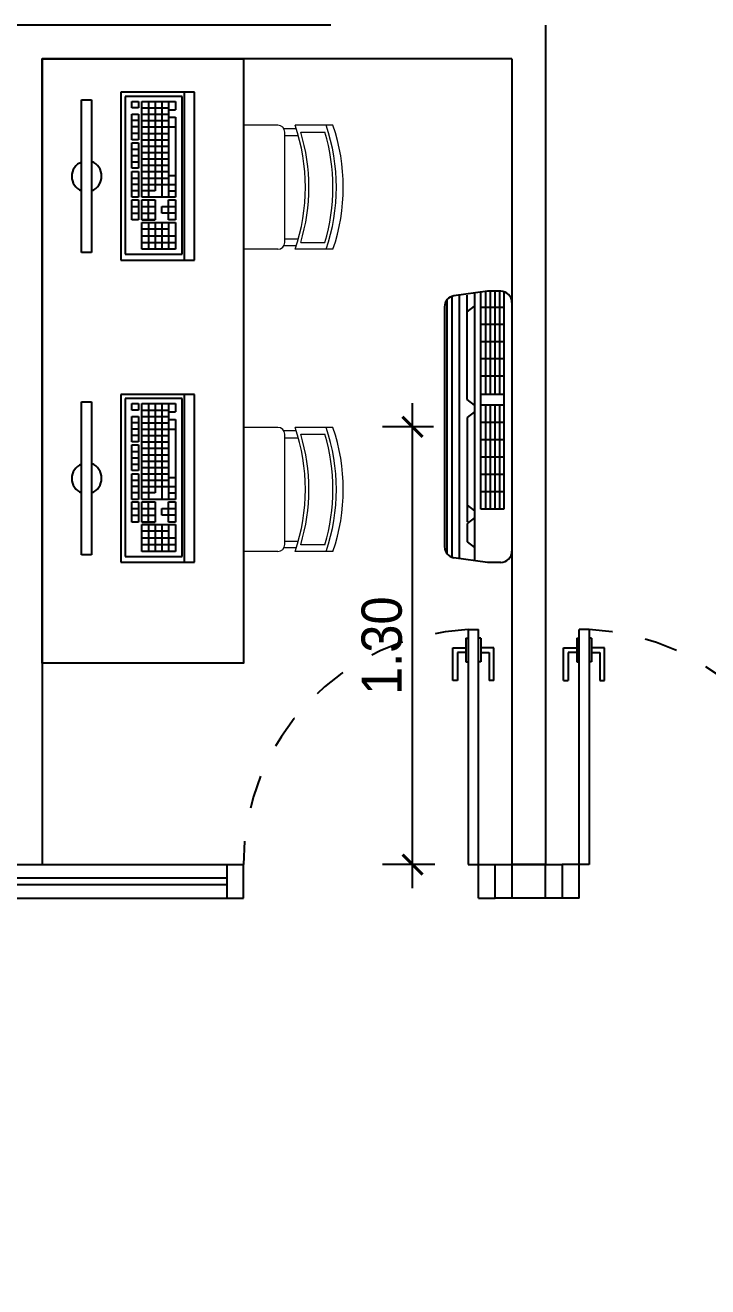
# Model space of a CAD drawing. Header units: millimetres. Extents: x 7034 to 7235, y -465 to -380.
# Drawn here: x 7181.889 to 7183.923, y -430.356 to -426.599 of the extents above; entities that cross this region are included whole.
import ezdxf

# ---------------------------------------------------------------- set-up
doc = ezdxf.new("R2010")
doc.units = ezdxf.units.MM
doc.header["$LTSCALE"] = 0.005
doc.linetypes.add('CONTINUO', pattern=[0])
doc.linetypes.add('DASHED', pattern=[19.05, 12.7, -6.35])
doc.layers.get('0').update_dxf_attribs({"linetype": 'CONTINUO'})
doc.layers.get('DEFPOINTS').update_dxf_attribs({"linetype": 'CONTINUO', "lineweight": 15})
for name, color, linetype in [('- COTAS', 12, 'Continuous'), ('ARQ-PEITORIAL', 4, 'Continuous'), ('ARQ_ESQUADRIA', 5, 'Continuous'), ('ARQ_JANELAALTA', 150, 'DASHED'), ('JANELA', 10, 'Continuous'), ('NN_PISO', 8, 'Continuous')]:
    doc.layers.add(name, color=color, linetype=linetype)
doc.layers.add('0-LAYOUT', color=250, linetype='Continuous', lineweight=25)
doc.layers.add('AR CONDICIONADO', color=1, linetype='Continuous', lineweight=25)
doc.styles.add('ARQ', font='arial.ttf', dxfattribs={"width": 0.9})
doc.dimstyles.new('1-50', dxfattribs={"dimtxt": 0.12, "dimasz": 0.06, "dimexe": 0.09, "dimexo": 0.1, "dimgap": 0.03, "dimtad": 1, "dimzin": 0, "dimdsep": 46, "dimtxsty": 'ARQ', "dimblk": 'ARCHTICK', "dimcen": 0, "dimdle": 0.07, "dimclrd": 1, "dimclre": 1, "dimclrt": 7, "dimadec": 0, "dimazin": 0, "dimtm": 1e-09, "dimtfac": 1, "dimtofl": 0, "dimtmove": 2, "dimatfit": 3, "dimldrblk": 'ARCHTICK', "dimfxl": 1, "dimtolj": 1, "dimtzin": 0, "dimlwd": -1, "dimlwe": -1, "dimarcsym": 0})

# ---------------------------------------------------------------- blocks, each defined once
blk = doc.blocks.new('vafres')
at = {"lineweight": 13, "ltscale": 0.2}
for p, q in [((2157.847, 914.6481), (2157.847, 914.5352)), ((2157.8675, 914.5521), (2157.8675, 914.6239)), ((2158.1958, 914.5521), (2158.1958, 914.6239)), ((2158.2163, 914.6481), (2158.2163, 914.5352)), ((2157.8778, 914.5044), (2157.8778, 914.5455)), ((2158.1856, 914.5044), (2158.1856, 914.5448)), ((2157.8573, 914.5386), (2157.8573, 914.5017)), ((2158.1958, 914.5044), (2157.8675, 914.5044)), ((2158.2061, 914.5386), (2158.2061, 914.5017)), ((2157.847, 914.4839), (2157.847, 914.3813)), ((2158.2163, 914.4839), (2158.2163, 914.3813))]:
    blk.add_line(p, q, dxfattribs=at)
for centre, radius, start, end in [((2158.0317, 914.1094), 0.5694, 71.0753, 108.9246), ((2158.0317, 914.0889), 0.5694, 71.0753, 108.9246), ((2158.0317, 914.0787), 0.5694, 73.2016, 106.7984), ((2158.0317, 914.0787), 0.5694, 73.2016, 106.7984), ((2158.0317, 913.9966), 0.5694, 71.0753, 108.9246), ((2158.0317, 914.0069), 0.5694, 73.2016, 106.7984), ((2157.8675, 914.4839), 0.0205, 90, 180), ((2158.1958, 914.4839), 0.0205, 360, 90)]:
    blk.add_arc(centre, radius, start, end, dxfattribs=at)
blk = doc.blocks.new('_ArchTick')
at = {"color": 0, "linetype": 'ByBlock', "const_width": 0.15}
blk.add_lwpolyline([(-0.5, -0.5), (0.5, 0.5)], dxfattribs=at)
blk = doc.blocks.new('*D104')
at = {"layer": '- COTAS', "color": 1, "transparency": 16777216}
for p, q in [((7183.0432, -429.1686), (7183.0432, -427.7247)), ((7183.1054, -427.7947), (7182.9532, -427.7947)), ((7183.1092, -429.0986), (7182.9532, -429.0986))]:
    blk.add_line(p, q, dxfattribs=at)
at = {"layer": 'DEFPOINTS', "color": 0, "transparency": 16777216}
for p in [(7183.0432, -427.7947), (7183.2054, -427.7947), (7183.2092, -429.0986)]:
    blk.add_point(p, dxfattribs=at)
at = {"layer": '- COTAS', "color": 1, "transparency": 16777216, "xscale": 0.06, "yscale": 0.06, "zscale": 0.06}
for p, rotation in [((7183.0432, -427.7947), 90), ((7183.0432, -429.0986), 270)]:
    blk.add_blockref('_ArchTick', p, dxfattribs=dict(at, rotation=rotation))
at = {"layer": '- COTAS', "color": 7, "transparency": 16777216, "insert": (7182.9519, -428.4466), "char_height": 0.12, "attachment_point": 5, "rotation": 90, "style": 'ARQ'}
blk.add_mtext('\\A1;1.30', dxfattribs=at)
blk = doc.blocks.new('A$C686A6CA0')
at = {"layer": 'ARQ-PEITORIAL'}
for p, q in [((-0.1, 2.53), (-0.1, 2.48)), ((0, 2.53), (0, 2.48)), ((-0.1, 2.48), (0, 2.48))]:
    blk.add_line(p, q, dxfattribs=at)
at = {"layer": 'ARQ_ESQUADRIA'}
for p, q in [((-1.55, 3.33), (-1.52, 3.33)), ((-1.55, 3.33), (-1.55, 2.63)), ((-1.52, 2.63), (-1.52, 3.33)), ((-1.19, 3.33), (-1.22, 3.33)), ((-1.22, 2.63), (-1.22, 3.33)), ((-1.19, 3.33), (-1.19, 2.63)), ((-1.596, 3.2761), (-1.557, 3.2761)), ((-1.596, 3.1781), (-1.596, 3.2761)), ((-1.557, 3.3041), (-1.55, 3.3041)), ((-1.557, 3.3041), (-1.557, 3.2341)), ((-1.513, 3.3041), (-1.52, 3.3041)), ((-1.513, 3.3041), (-1.513, 3.2341)), ((-1.474, 3.2761), (-1.513, 3.2761)), ((-1.474, 3.1781), (-1.474, 3.2761)), ((-1.266, 3.2761), (-1.227, 3.2761)), ((-1.266, 3.1781), (-1.266, 3.2761)), ((-1.227, 3.3041), (-1.227, 3.2341)), ((-1.227, 3.3041), (-1.22, 3.3041)), ((-1.183, 3.3041), (-1.19, 3.3041)), ((-1.183, 3.3041), (-1.183, 3.2341)), ((-1.144, 3.2761), (-1.183, 3.2761)), ((-1.144, 3.1781), (-1.144, 3.2761)), ((-1.582, 3.2621), (-1.582, 3.1921)), ((-1.557, 3.2621), (-1.582, 3.2621)), ((-1.557, 3.2341), (-1.55, 3.2341)), ((-1.513, 3.2341), (-1.52, 3.2341)), ((-1.513, 3.2621), (-1.488, 3.2621)), ((-1.488, 3.2621), (-1.488, 3.1921)), ((-1.227, 3.2621), (-1.252, 3.2621)), ((-1.252, 3.2621), (-1.252, 3.1921)), ((-1.227, 3.2341), (-1.22, 3.2341)), ((-1.183, 3.2341), (-1.19, 3.2341)), ((-1.183, 3.2621), (-1.158, 3.2621)), ((-1.158, 3.2621), (-1.158, 3.1921)), ((-1.582, 3.1781), (-1.596, 3.1781)), ((-1.582, 3.1921), (-1.582, 3.1781)), ((-1.582, 3.1921), (-1.582, 3.1921)), ((-1.488, 3.1921), (-1.488, 3.1921)), ((-1.488, 3.1921), (-1.488, 3.1781)), ((-1.474, 3.1781), (-1.488, 3.1781)), ((-1.266, 3.1781), (-1.252, 3.1781)), ((-1.252, 3.1921), (-1.252, 3.1921)), ((-1.252, 3.1921), (-1.252, 3.1781)), ((-1.158, 3.1921), (-1.158, 3.1781)), ((-1.158, 3.1921), (-1.158, 3.1921)), ((-1.158, 3.1781), (-1.144, 3.1781)), ((-2.27, 2.63), (-2.22, 2.63)), ((-2.27, 2.63), (-2.22, 2.63)), ((-2.22, 2.53), (-2.22, 2.63)), ((-2.22, 2.53), (-2.22, 2.63)), ((-1.55, 2.63), (-1.52, 2.63)), ((-1.52, 2.53), (-1.52, 2.63)), ((-1.52, 2.63), (-1.47, 2.63)), ((-1.22, 2.63), (-1.27, 2.63)), ((-1.22, 2.53), (-1.22, 2.63)), ((-1.19, 2.63), (-1.22, 2.63)), ((-0.52, 2.53), (-0.52, 2.63)), ((-0.47, 2.63), (-0.52, 2.63)), ((-0.47, 2.59), (-0.1, 2.59)), ((-0.47, 2.57), (-0.1, 2.57)), ((-2.27, 2.53), (-2.22, 2.53)), ((-2.27, 2.53), (-2.22, 2.53)), ((-1.52, 2.53), (-1.47, 2.53)), ((-1.22, 2.53), (-1.27, 2.53)), ((-0.47, 2.53), (-0.52, 2.53)), ((-0.06, 2.53), (-0.06, 2.48)), ((-0.04, 2.53), (-0.04, 2.48)), ((-0.1, 2.43), (-0.1, 2.48)), ((-0.1, 2.43), (-0.1, 2.48)), ((0, 2.43), (0, 2.48)), ((0, 2.43), (0, 2.48)), ((0.5481, 2.476), (0.6461, 2.476)), ((0.5481, 2.476), (0.5481, 2.462)), ((0.5621, 2.462), (0.5481, 2.462)), ((0.6321, 2.462), (0.5621, 2.462)), ((0.5621, 2.462), (0.5621, 2.462)), ((0.6321, 2.437), (0.6321, 2.462)), ((0.6461, 2.476), (0.6461, 2.437)), ((-0.1, 2.43), (0, 2.43)), ((-0.1, 2.43), (0, 2.43)), ((0, 2.43), (0.7, 2.43)), ((0, 2.4), (0, 2.43)), ((0.6741, 2.437), (0.6041, 2.437)), ((0.6041, 2.437), (0.6041, 2.43)), ((0.6741, 2.437), (0.6741, 2.43)), ((0.7, 2.4), (0.7, 2.43)), ((0.7, 2.4), (0, 2.4)), ((0.5481, 2.368), (0.5481, 2.354)), ((0.5621, 2.368), (0.5481, 2.368)), ((0.5621, 2.368), (0.5621, 2.368)), ((0.6321, 2.368), (0.5621, 2.368)), ((0.6041, 2.393), (0.6041, 2.4)), ((0.6741, 2.393), (0.6041, 2.393)), ((0.6321, 2.393), (0.6321, 2.368)), ((0.6461, 2.354), (0.6461, 2.393)), ((0.6741, 2.393), (0.6741, 2.4)), ((0.5481, 2.354), (0.6461, 2.354)), ((-0.1, 1.73), (0, 1.73)), ((-0.1, 1.68), (-0.1, 1.73)), ((0, 1.68), (0, 1.73)), ((0, 1.68), (-0.1, 1.68)), ((-0.06, 1.68), (-0.06, 0.1)), ((-0.04, 1.68), (-0.04, 0.1))]:
    blk.add_line(p, q, dxfattribs=at)
at = {"layer": 'ARQ_JANELAALTA'}
for centre, start, end in [((-1.5193, 2.63), 92.5089, 180), ((-1.2207, 2.63), 0, 87.4911), ((0, 2.4307), 270, 357.4911)]:
    blk.add_arc(centre, 0.7007, start, end, dxfattribs=at)
at = {"layer": 'JANELA'}
for p, q in [((-1.32, 2.63), (-1.42, 2.63)), ((-0.47, 2.63), (-0.47, 2.53)), ((-0.1, 2.63), (-0.47, 2.63)), ((-1.32, 2.53), (-1.42, 2.53)), ((-0.1, 2.53), (-0.47, 2.53)), ((-0.1, 2.53), (-0.1, 2.48)), ((0, 2.48), (0, 2.53)), ((-0.1, 2.48), (0, 2.48)), ((-0.1, 1.68), (-0.1, 0.1)), ((0, 1.68), (0, 0.1))]:
    blk.add_line(p, q, dxfattribs=at)
for points in [[(-1.47, 2.63), (-1.42, 2.63), (-1.42, 2.53), (-1.47, 2.53)], [(-1.32, 2.63), (-1.27, 2.63), (-1.27, 2.53), (-1.32, 2.53)], [(0, 2.53), (-0.1, 2.53), (-0.1, 2.63), (0, 2.63)]]:
    blk.add_lwpolyline(points, close=True, dxfattribs=at)
blk = doc.blocks.new('A$C695A1161')
at = {"layer": 'NN_PISO'}
blk.add_blockref('A$C686A6CA0', (2.82, -2.53), dxfattribs=at)

msp = doc.modelspace()

# ---------------------------------------------------------------- linework, layer by layer
at = {"layer": '0-LAYOUT'}
for p, q in [((7182.1736, -426.798), (7182.1736, -427.298)), ((7182.3636, -426.798), (7182.1736, -426.798)), ((7182.3636, -427.298), (7182.3636, -426.798)), ((7182.3936, -426.798), (7182.3636, -426.798)), ((7182.3936, -427.298), (7182.3936, -426.798)), ((7182.0565, -427.2755), (7182.0565, -426.8204)), ((7182.0565, -426.8204), (7182.0865, -426.8204)), ((7182.0865, -426.8204), (7182.0865, -427.2755)), ((7182.1863, -426.8107), (7182.1863, -427.2807)), ((7182.3563, -426.8107), (7182.1863, -426.8107)), ((7182.2063, -426.8447), (7182.2063, -426.8257)), ((7182.2063, -426.8257), (7182.2263, -426.8257)), ((7182.2263, -426.8257), (7182.2263, -426.8447)), ((7182.2363, -427.1107), (7182.2363, -426.8257)), ((7182.2363, -426.8257), (7182.3363, -426.8257)), ((7182.2563, -426.8257), (7182.2563, -427.1107)), ((7182.2763, -426.8257), (7182.2763, -427.0917)), ((7182.2963, -426.8257), (7182.2963, -427.1107)), ((7182.3163, -426.8257), (7182.3163, -427.1107)), ((7182.3363, -426.8257), (7182.3363, -426.8503)), ((7182.3563, -427.2807), (7182.3563, -426.8107)), ((7182.2263, -426.8447), (7182.2063, -426.8447)), ((7182.2063, -426.9397), (7182.2063, -426.8637)), ((7182.2063, -426.8637), (7182.2263, -426.8637)), ((7182.2263, -426.8637), (7182.2263, -426.9397)), ((7182.2363, -426.8447), (7182.3163, -426.8447)), ((7182.2363, -426.8637), (7182.3163, -426.8637)), ((7182.3163, -426.8503), (7182.3363, -426.8503)), ((7182.3163, -426.8727), (7182.3363, -426.8727)), ((7182.3363, -426.8727), (7182.3363, -427.1107)), ((7182.2263, -426.8827), (7182.2063, -426.8827)), ((7182.2263, -426.9017), (7182.2063, -426.9017)), ((7182.2363, -426.8827), (7182.3163, -426.8827)), ((7182.2363, -426.9017), (7182.3363, -426.9017)), ((7182.2263, -426.9207), (7182.2063, -426.9207)), ((7182.2263, -426.9397), (7182.2063, -426.9397)), ((7182.2363, -426.9207), (7182.3163, -426.9207)), ((7182.2363, -426.9397), (7182.3163, -426.9397)), ((7182.2063, -427.0248), (7182.2063, -426.9488)), ((7182.2063, -426.9488), (7182.2263, -426.9488)), ((7182.2063, -426.9678), (7182.2263, -426.9678)), ((7182.2263, -426.9488), (7182.2263, -427.0248)), ((7182.2363, -426.9587), (7182.3163, -426.9587)), ((7182.2363, -426.9777), (7182.3163, -426.9777)), ((7182.2063, -426.9868), (7182.2263, -426.9868)), ((7182.2063, -427.0058), (7182.2263, -427.0058)), ((7182.2363, -426.9967), (7182.3163, -426.9967)), ((7182.2363, -427.0157), (7182.3163, -427.0157)), ((7182.2263, -427.0248), (7182.2063, -427.0248)), ((7182.2063, -427.1107), (7182.2063, -427.0347)), ((7182.2063, -427.0347), (7182.2263, -427.0347)), ((7182.2063, -427.0537), (7182.2263, -427.0537)), ((7182.2263, -427.0347), (7182.2263, -427.1107)), ((7182.2363, -427.0347), (7182.3163, -427.0347)), ((7182.2363, -427.0537), (7182.3163, -427.0537)), ((7182.3163, -427.0457), (7182.3363, -427.0457)), ((7182.2263, -427.0727), (7182.2063, -427.0727)), ((7182.2263, -427.0917), (7182.2063, -427.0917)), ((7182.2363, -427.0727), (7182.3363, -427.0727)), ((7182.2763, -427.0917), (7182.2363, -427.0917)), ((7182.3163, -427.0917), (7182.3363, -427.0917)), ((7182.2263, -427.1107), (7182.2063, -427.1107)), ((7182.2063, -427.1782), (7182.2063, -427.1182)), ((7182.2063, -427.1182), (7182.2263, -427.1182)), ((7182.2263, -427.1182), (7182.2263, -427.1782)), ((7182.3363, -427.1107), (7182.2363, -427.1107)), ((7182.2363, -427.1782), (7182.2363, -427.1182)), ((7182.2363, -427.1182), (7182.2763, -427.1182)), ((7182.2563, -427.1782), (7182.2563, -427.1182)), ((7182.2763, -427.1182), (7182.2763, -427.1782)), ((7182.3163, -427.1182), (7182.3363, -427.1182)), ((7182.3163, -427.1782), (7182.3163, -427.1182)), ((7182.3363, -427.1182), (7182.3363, -427.1782)), ((7182.2063, -427.1382), (7182.2263, -427.1382)), ((7182.2063, -427.1582), (7182.2263, -427.1582)), ((7182.2363, -427.1382), (7182.2763, -427.1382)), ((7182.2363, -427.1582), (7182.2763, -427.1582)), ((7182.2963, -427.1582), (7182.2963, -427.1382)), ((7182.2963, -427.1382), (7182.3363, -427.1382)), ((7182.3363, -427.1582), (7182.2963, -427.1582)), ((7182.2263, -427.1782), (7182.2063, -427.1782)), ((7182.2763, -427.1782), (7182.2363, -427.1782)), ((7182.2363, -427.1782), (7182.2763, -427.1782)), ((7182.2363, -427.2657), (7182.2363, -427.1857)), ((7182.2363, -427.1857), (7182.3363, -427.1857)), ((7182.3163, -427.2057), (7182.2363, -427.2057)), ((7182.2563, -427.1857), (7182.2563, -427.2657)), ((7182.2763, -427.1857), (7182.2763, -427.2657)), ((7182.2963, -427.1857), (7182.2963, -427.2657)), ((7182.3363, -427.1782), (7182.3163, -427.1782)), ((7182.3163, -427.1857), (7182.3163, -427.2657)), ((7182.3363, -427.1857), (7182.3363, -427.2657)), ((7182.2363, -427.2257), (7182.3363, -427.2257)), ((7182.2363, -427.2457), (7182.3363, -427.2457)), ((7182.0865, -427.2755), (7182.0565, -427.2755)), ((7182.1863, -427.2807), (7182.3563, -427.2807)), ((7182.3363, -427.2657), (7182.2363, -427.2657)), ((7182.1736, -427.298), (7182.3636, -427.298)), ((7182.3636, -427.298), (7182.3936, -427.298)), ((7182.1736, -427.698), (7182.1736, -428.198)), ((7182.3636, -427.698), (7182.1736, -427.698)), ((7182.3636, -428.198), (7182.3636, -427.698)), ((7182.3936, -427.698), (7182.3636, -427.698)), ((7182.3936, -428.198), (7182.3936, -427.698)), ((7182.0565, -428.1755), (7182.0565, -427.7204)), ((7182.0565, -427.7204), (7182.0865, -427.7204)), ((7182.0865, -427.7204), (7182.0865, -428.1755)), ((7182.1863, -427.7107), (7182.1863, -428.1807)), ((7182.3563, -427.7107), (7182.1863, -427.7107)), ((7182.2063, -427.7447), (7182.2063, -427.7257)), ((7182.2063, -427.7257), (7182.2263, -427.7257)), ((7182.2263, -427.7257), (7182.2263, -427.7447)), ((7182.2363, -428.0107), (7182.2363, -427.7257)), ((7182.2363, -427.7257), (7182.3363, -427.7257)), ((7182.2563, -427.7257), (7182.2563, -428.0107)), ((7182.2763, -427.7257), (7182.2763, -427.9917)), ((7182.2963, -427.7257), (7182.2963, -428.0107)), ((7182.3163, -427.7257), (7182.3163, -428.0107)), ((7182.3363, -427.7257), (7182.3363, -427.7503)), ((7182.3563, -428.1807), (7182.3563, -427.7107)), ((7182.2263, -427.7447), (7182.2063, -427.7447)), ((7182.2063, -427.8397), (7182.2063, -427.7637)), ((7182.2063, -427.7637), (7182.2263, -427.7637)), ((7182.2263, -427.7637), (7182.2263, -427.8397)), ((7182.2363, -427.7447), (7182.3163, -427.7447)), ((7182.2363, -427.7637), (7182.3163, -427.7637)), ((7182.3163, -427.7503), (7182.3363, -427.7503)), ((7182.3163, -427.7727), (7182.3363, -427.7727)), ((7182.3363, -427.7727), (7182.3363, -428.0107)), ((7182.2263, -427.7827), (7182.2063, -427.7827)), ((7182.2263, -427.8017), (7182.2063, -427.8017)), ((7182.2363, -427.7827), (7182.3163, -427.7827)), ((7182.2363, -427.8017), (7182.3363, -427.8017)), ((7182.2263, -427.8207), (7182.2063, -427.8207)), ((7182.2263, -427.8397), (7182.2063, -427.8397)), ((7182.2063, -427.9248), (7182.2063, -427.8488)), ((7182.2063, -427.8488), (7182.2263, -427.8488)), ((7182.2263, -427.8488), (7182.2263, -427.9248)), ((7182.2363, -427.8207), (7182.3163, -427.8207)), ((7182.2363, -427.8397), (7182.3163, -427.8397)), ((7182.2063, -427.8678), (7182.2263, -427.8678)), ((7182.2063, -427.8868), (7182.2263, -427.8868)), ((7182.2363, -427.8587), (7182.3163, -427.8587)), ((7182.2363, -427.8777), (7182.3163, -427.8777)), ((7182.2063, -427.9058), (7182.2263, -427.9058)), ((7182.2263, -427.9248), (7182.2063, -427.9248)), ((7182.2363, -427.8967), (7182.3163, -427.8967)), ((7182.2363, -427.9157), (7182.3163, -427.9157)), ((7182.2063, -428.0107), (7182.2063, -427.9347)), ((7182.2063, -427.9347), (7182.2263, -427.9347)), ((7182.2063, -427.9537), (7182.2263, -427.9537)), ((7182.2263, -427.9347), (7182.2263, -428.0107)), ((7182.2363, -427.9347), (7182.3163, -427.9347)), ((7182.2363, -427.9537), (7182.3163, -427.9537)), ((7182.3163, -427.9457), (7182.3363, -427.9457)), ((7182.2263, -427.9727), (7182.2063, -427.9727)), ((7182.2263, -427.9917), (7182.2063, -427.9917)), ((7182.2363, -427.9727), (7182.3363, -427.9727)), ((7182.2763, -427.9917), (7182.2363, -427.9917)), ((7182.3163, -427.9917), (7182.3363, -427.9917)), ((7182.2263, -428.0107), (7182.2063, -428.0107)), ((7182.2063, -428.0782), (7182.2063, -428.0182)), ((7182.2063, -428.0182), (7182.2263, -428.0182)), ((7182.2063, -428.0382), (7182.2263, -428.0382)), ((7182.2263, -428.0182), (7182.2263, -428.0782)), ((7182.3363, -428.0107), (7182.2363, -428.0107)), ((7182.2363, -428.0782), (7182.2363, -428.0182)), ((7182.2363, -428.0182), (7182.2763, -428.0182)), ((7182.2363, -428.0382), (7182.2763, -428.0382)), ((7182.2563, -428.0782), (7182.2563, -428.0182)), ((7182.2763, -428.0182), (7182.2763, -428.0782)), ((7182.2963, -428.0582), (7182.2963, -428.0382)), ((7182.2963, -428.0382), (7182.3363, -428.0382)), ((7182.3163, -428.0182), (7182.3363, -428.0182)), ((7182.3163, -428.0782), (7182.3163, -428.0182)), ((7182.3363, -428.0182), (7182.3363, -428.0782)), ((7182.2063, -428.0582), (7182.2263, -428.0582)), ((7182.2363, -428.0582), (7182.2763, -428.0582)), ((7182.3363, -428.0582), (7182.2963, -428.0582)), ((7182.2263, -428.0782), (7182.2063, -428.0782)), ((7182.2763, -428.0782), (7182.2363, -428.0782)), ((7182.2363, -428.0782), (7182.2763, -428.0782)), ((7182.2363, -428.1657), (7182.2363, -428.0857)), ((7182.2363, -428.0857), (7182.3363, -428.0857)), ((7182.3163, -428.1057), (7182.2363, -428.1057)), ((7182.2563, -428.0857), (7182.2563, -428.1657)), ((7182.2763, -428.0857), (7182.2763, -428.1657)), ((7182.2963, -428.0857), (7182.2963, -428.1657)), ((7182.3363, -428.0782), (7182.3163, -428.0782)), ((7182.3163, -428.0857), (7182.3163, -428.1657)), ((7182.3363, -428.0857), (7182.3363, -428.1657)), ((7182.2363, -428.1257), (7182.3363, -428.1257)), ((7182.2363, -428.1457), (7182.3363, -428.1457)), ((7182.0865, -428.1755), (7182.0565, -428.1755)), ((7182.1863, -428.1807), (7182.3563, -428.1807)), ((7182.3363, -428.1657), (7182.2363, -428.1657)), ((7182.1736, -428.198), (7182.3636, -428.198)), ((7182.3636, -428.198), (7182.3936, -428.198))]:
    msp.add_line(p, q, dxfattribs=at)
msp.add_lwpolyline([(7181.9392, -428.4986), (7181.9392, -426.6986), (7182.5392, -426.6986), (7182.5392, -428.4986)], close=True, dxfattribs=at)
for centre, radius, start, end in [((7182.0737, -427.0488), 0.0462, 111.7976, 248.2024), ((7182.0698, -427.048), 0.0468, 290.9733, 69.0267), ((7182.0737, -427.9488), 0.0462, 111.7976, 248.2024), ((7182.0698, -427.948), 0.0468, 290.9733, 69.0267)]:
    msp.add_arc(centre, radius, start, end, dxfattribs=at)
at = {"layer": 'AR CONDICIONADO', "color": 1}
for p, q in [((7183.2668, -427.3907), (7183.1663, -427.4045)), ((7183.2278, -427.396), (7183.2278, -428.1933)), ((7183.2468, -427.6972), (7183.2468, -427.3934)), ((7183.2607, -427.3915), (7183.2607, -427.6972)), ((7183.3058, -427.3907), (7183.2668, -427.3907)), ((7183.2746, -427.3907), (7183.2746, -427.6972)), ((7183.2886, -427.3907), (7183.2886, -427.6972)), ((7183.3025, -427.3907), (7183.3025, -427.6972)), ((7183.3156, -427.3922), (7183.3156, -427.6972)), ((7183.1453, -427.4175), (7183.1453, -428.1718)), ((7183.16, -427.4062), (7183.16, -428.183)), ((7183.182, -427.4023), (7183.182, -428.187)), ((7183.2054, -427.7133), (7183.2054, -427.4025)), ((7183.2054, -427.4525), (7183.2278, -427.4353)), ((7183.3392, -427.4241), (7183.3392, -428.1652)), ((7183.1387, -427.4373), (7183.1387, -428.1519)), ((7183.2468, -427.438), (7183.3156, -427.438)), ((7183.3156, -427.4896), (7183.2468, -427.4896)), ((7183.3156, -427.5411), (7183.2468, -427.5411)), ((7183.3156, -427.5926), (7183.2468, -427.5926)), ((7183.3156, -427.6441), (7183.2468, -427.6441)), ((7183.2468, -428.0397), (7183.2468, -427.6972)), ((7183.2468, -427.6972), (7183.3156, -427.6972)), ((7183.3156, -427.6972), (7183.3156, -428.0397)), ((7183.2278, -427.7305), (7183.2054, -427.7133)), ((7183.3156, -427.7306), (7183.2468, -427.7306)), ((7183.2607, -427.7306), (7183.2607, -428.0397)), ((7183.2746, -427.7306), (7183.2746, -428.0397)), ((7183.2886, -427.7306), (7183.2886, -428.0397)), ((7183.3025, -427.7306), (7183.3025, -428.0397)), ((7183.2278, -427.7498), (7183.2054, -427.767)), ((7183.2054, -427.767), (7183.2054, -428.0779)), ((7183.3156, -427.7821), (7183.2468, -427.7821)), ((7183.3156, -427.8336), (7183.2468, -427.8336)), ((7183.3156, -427.8852), (7183.2468, -427.8852)), ((7183.3156, -427.9367), (7183.2468, -427.9367)), ((7183.3156, -427.9882), (7183.2468, -427.9882)), ((7183.2054, -428.0279), (7183.2278, -428.0451)), ((7183.2278, -428.0656), (7183.2054, -428.0828)), ((7183.3156, -428.0397), (7183.2468, -428.0397)), ((7183.2054, -428.0828), (7183.2054, -428.1368)), ((7183.2054, -428.1368), (7183.2278, -428.1541)), ((7183.2668, -428.1986), (7183.1663, -428.1848)), ((7183.3058, -428.1986), (7183.2668, -428.1986))]:
    msp.add_line(p, q, dxfattribs=at)
for centre, start, end in [((7183.3058, -427.4241), 0, 90), ((7183.1721, -427.4374), 100.0623, 180.0623), ((7183.1721, -428.1519), 180, 260), ((7183.3058, -428.1652), 270, 0)]:
    msp.add_arc(centre, 0.0334, start, end, dxfattribs=at)
at = {"layer": 'ARQ-PEITORIAL'}
for p, q in [((7182.7992, -426.5986), (7177.9692, -426.5986)), ((7183.4392, -426.5986), (7183.4392, -429.0986)), ((7181.9392, -426.6986), (7181.9392, -429.0986)), ((7183.3392, -426.6986), (7181.9392, -426.6986)), ((7183.3392, -426.6986), (7183.3392, -429.0986)), ((7181.8392, -429.0986), (7181.9392, -429.0986)), ((7183.3392, -429.0986), (7183.4392, -429.0986))]:
    msp.add_line(p, q, dxfattribs=at)
at = {"layer": 'ARQ_ESQUADRIA'}
for p, q in [((7182.4892, -429.1386), (7178.0692, -429.1386)), ((7182.4892, -429.1586), (7178.0692, -429.1586))]:
    msp.add_line(p, q, dxfattribs=at)
at = {"layer": 'JANELA'}
for p, q in [((7181.9392, -429.0986), (7182.4892, -429.0986)), ((7182.4892, -429.0986), (7182.4892, -429.1986)), ((7178.0692, -429.1986), (7182.4892, -429.1986))]:
    msp.add_line(p, q, dxfattribs=at)

# ---------------------------------------------------------------- block references
at = {"layer": '0-LAYOUT', "rotation": 270}
for p in [(6268.1579, 1730.9505), (6268.1579, 1730.0505)]:
    msp.add_blockref('vafres', p, dxfattribs=at)
at = {"layer": 'NN_PISO'}
msp.add_blockref('A$C695A1161', (7181.9392, -429.1986), dxfattribs=at)

# ---------------------------------------------------------------- dimensions: what is measured, and where the dimension line sits
at = {"layer": '- COTAS'}
dim = msp.add_linear_dim(base=(7183.0432, -427.7947), p1=(7183.2092, -429.0986), p2=(7183.2054, -427.7947), angle=90, dimstyle='1-50', dxfattribs=at)
dim.commit()
dim.dimension.update_dxf_attribs({"geometry": '*D104', "text_midpoint": (7182.9519, -428.4466)})

doc.saveas('drawing.dxf')
